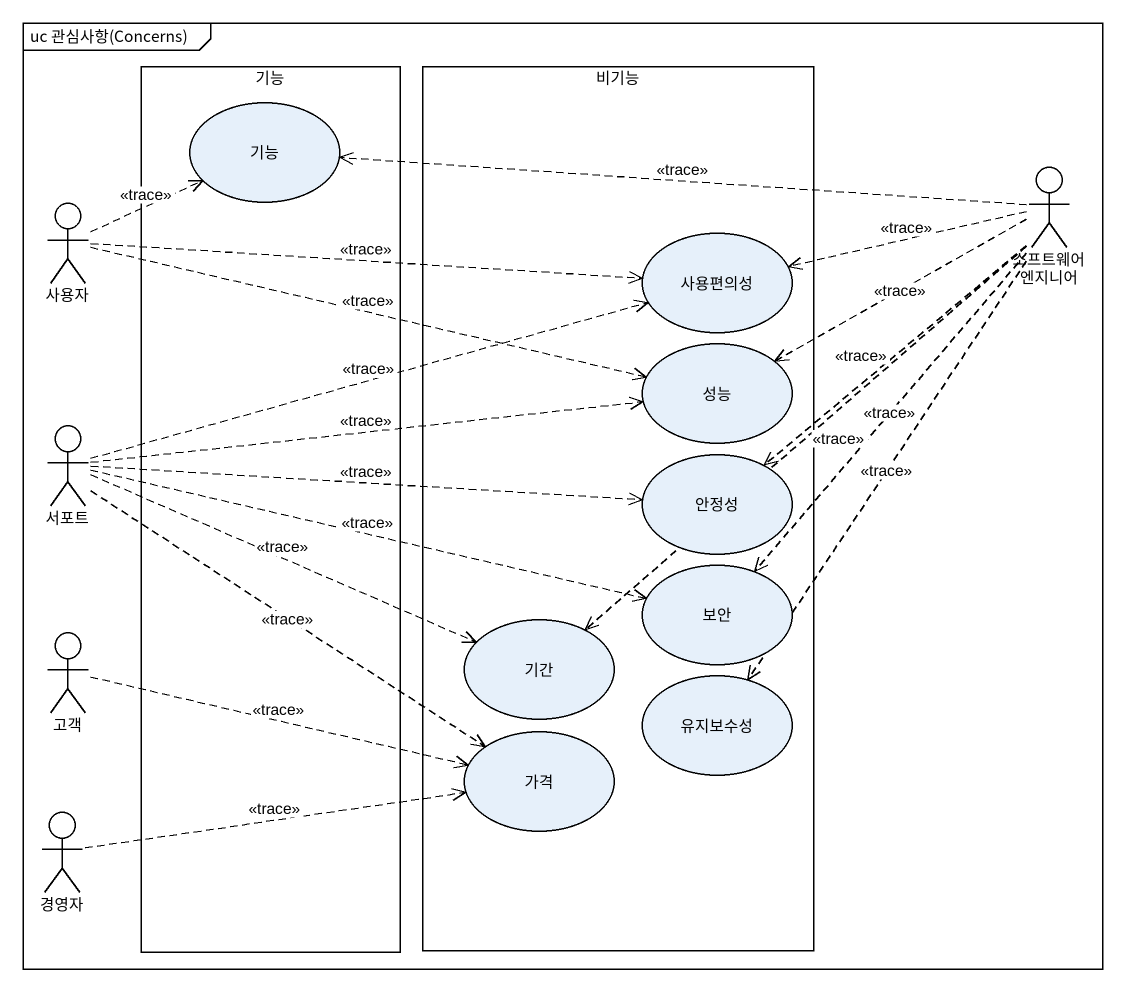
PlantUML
@startuml
mainframe uc 관심사항(Concerns)
rectangle 기능 {
  usecase "기능" as 기능_2
}
rectangle 비기능 {
  usecase 사용편의성
  usecase 성능
  usecase 안정성
  usecase 보안
  usecase 기간
  usecase 가격
  usecase 유지보수성
}
actor 사용자
actor "소프트웨어 엔지니어" as 소프트웨어_엔지니어
actor 서포트
actor 고객
actor 경영자
사용자 .right.> 기능_2 : <<trace>>
사용자 .right.> 사용편의성 : <<trace>>
사용자 .right.> 성능 : <<trace>>
소프트웨어_엔지니어 .left.> 기능_2 : <<trace>>
소프트웨어_엔지니어 .left.> 사용편의성 : <<trace>>
소프트웨어_엔지니어 .left.> 성능 : <<trace>>
소프트웨어_엔지니어 ..> 안정성 : <<trace>>
소프트웨어_엔지니어 ..> 보안 : <<trace>>
소프트웨어_엔지니어 ..> 기간 : <<trace>>
소프트웨어_엔지니어 ..> 유지보수성 : <<trace>>
서포트 .right.> 사용편의성 : <<trace>>
서포트 .right.> 성능 : <<trace>>
서포트 .right.> 안정성 : <<trace>>
서포트 .right.> 보안 : <<trace>>
서포트 .right.> 기간 : <<trace>>
서포트 ..> 가격 : <<trace>>
고객 .right.> 가격 : <<trace>>
경영자 .right.> 가격 : <<trace>>
@enduml
